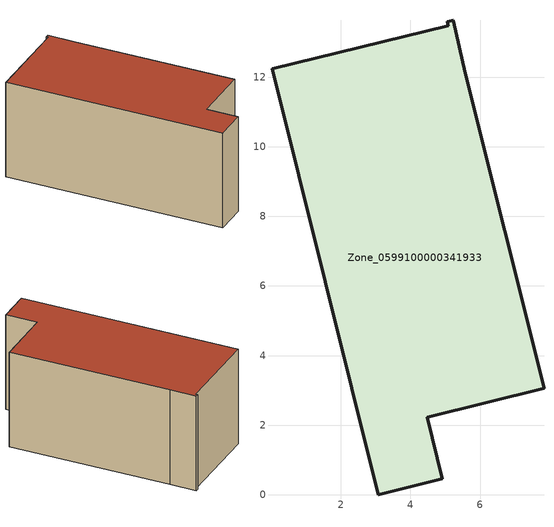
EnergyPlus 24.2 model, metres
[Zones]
Zone_0599100000341933
 floor ground (C_G): 4.49,2.23 4.92,0.47 3.07,0 0.02,12.24 5.08,13.48 5.06,13.59 5.23,13.63 5.57,12.12 7.84,3.06 z0
 wall outside (C_F): 0.02,12.24 3.07,0 4.92,0.47 4.49,2.23 7.84,3.06 5.57,12.12 5.23,13.63 5.06,13.59 5.08,13.48 0.02,12.24 z0:5.76
 roof outside (C_R): 5.57,12.12 5.23,13.63 5.06,13.59 5.08,13.48 0.02,12.24 3.07,0 4.92,0.47 4.49,2.23 7.84,3.06 z5.76
[BUILDING]
Pand.0599100000341933: North Axis=0; Terrain=City; Loads Convergence Tolerance Value=0.04; Temperature Convergence Tolerance Value=0.4; Solar Distribution=FullExterior; Maximum Number of Warmup Days=25; Minimum Number of Warmup Days=1
[Site:Location]
Rotterdam.The.Hague.AP_ZH_NLD Design_Conditions: Latitude=51.96; Longitude=4.45; Time Zone=1; Elevation=-4.5
[SITE:GROUNDTEMPERATURE:BUILDINGSURFACE]
18, 18, 18, 18, 18, 18, 18, 18, 18, 18, 18, 18
[MATERIAL] Thermal Absorptance=0.9; Solar Absorptance=0.7; Visible Absorptance=0.7
Name | Roughness | Thickness | Conductivity | Density | Specific Heat
G.TC.1992-2005 | MediumSmooth | 0.15 | 0.06 | 540 | 1210
F.TC.1992-2005 | Rough | 0.3 | 0.12 | 1920 | 840
R.TC.1992-2005 | MediumRough | 0.2 | 0.08 | 1500 | 1000
[CONSTRUCTION]
C_G: G.TC.1992-2005
C_F: F.TC.1992-2005
C_R: R.TC.1992-2005
[ZONE]
Zone_0599100000341933: Type=1; Multiplier=1; Ceiling Height=Autocalculate; Volume=Autocalculate; Floor Area=autocalculate; Part of Total Floor Area=Yes
[ZONEINFILTRATION:DESIGNFLOWRATE]
Infil_Zone_0599100000341933: Zone or ZoneList or Space or SpaceList=Zone_0599100000341933; Schedule=AlwaysOn; Design Flow Rate Calculation Method=Flow/Area; Flow Rate per Floor Area=0.0015; Constant Term Coefficient=1; Temperature Term Coefficient=0; Velocity Term Coefficient=0; Velocity Squared Term Coefficient=0
[HVACTEMPLATE:ZONE:IDEALLOADSAIRSYSTEM]
Zone_0599100000341933: Maximum Heating Supply Air Temperature=50; Minimum Cooling Supply Air Temperature=13; Maximum Heating Supply Air Humidity Ratio=0.0156; Minimum Cooling Supply Air Humidity Ratio=0.0077; Heating Limit=NoLimit; Cooling Limit=NoLimit; Dehumidification Control Type=ConstantSensibleHeatRatio; Cooling Sensible Heat Ratio=0.7; Dehumidification Setpoint=60; Humidification Control Type=None; Humidification Setpoint=30; Outdoor Air Method=None; Outdoor Air Flow Rate per Person=0.00944; Outdoor Air Flow Rate per Zone Floor Area=0; Outdoor Air Flow Rate per Zone=0; Demand Controlled Ventilation Type=None; Outdoor Air Economizer Type=NoEconomizer; Heat Recovery Type=None; Sensible Heat Recovery Effectiveness=0.7; Latent Heat Recovery Effectiveness=0.65
[ZONECONTROL:THERMOSTAT]
ThermostatControl_Zone_0599100000341933: Zone or ZoneList=Zone_0599100000341933; Control Type Schedule=DualSetpointControlType; Control 1=Thermostat_Zone_0599100000341933; Temperature Difference Between Cutout And Setpoint=0
[THERMOSTATSETPOINT:DUALSETPOINT]
Thermostat_Zone_0599100000341933: Heating Setpoint Temperature Schedule=HeatingSetpoint_Zone_0599100000341933; Cooling Setpoint Temperature Schedule=CoolingSetpoint_Zone_0599100000341933
[SCHEDULE:COMPACT]
HeatingSetpoint_Zone_0599100000341933: Through: 12/31, For: AllDays, Until: 24:00, 21
CoolingSetpoint_Zone_0599100000341933: Through: 12/31, For: AllDays, Until: 24:00, 24
DualSetpointControlType: Through: 12/31, For: AllDays, Until: 24:00, 4
AlwaysOn: Through: 12/31, For: AllDays, Until: 24:00, 1
